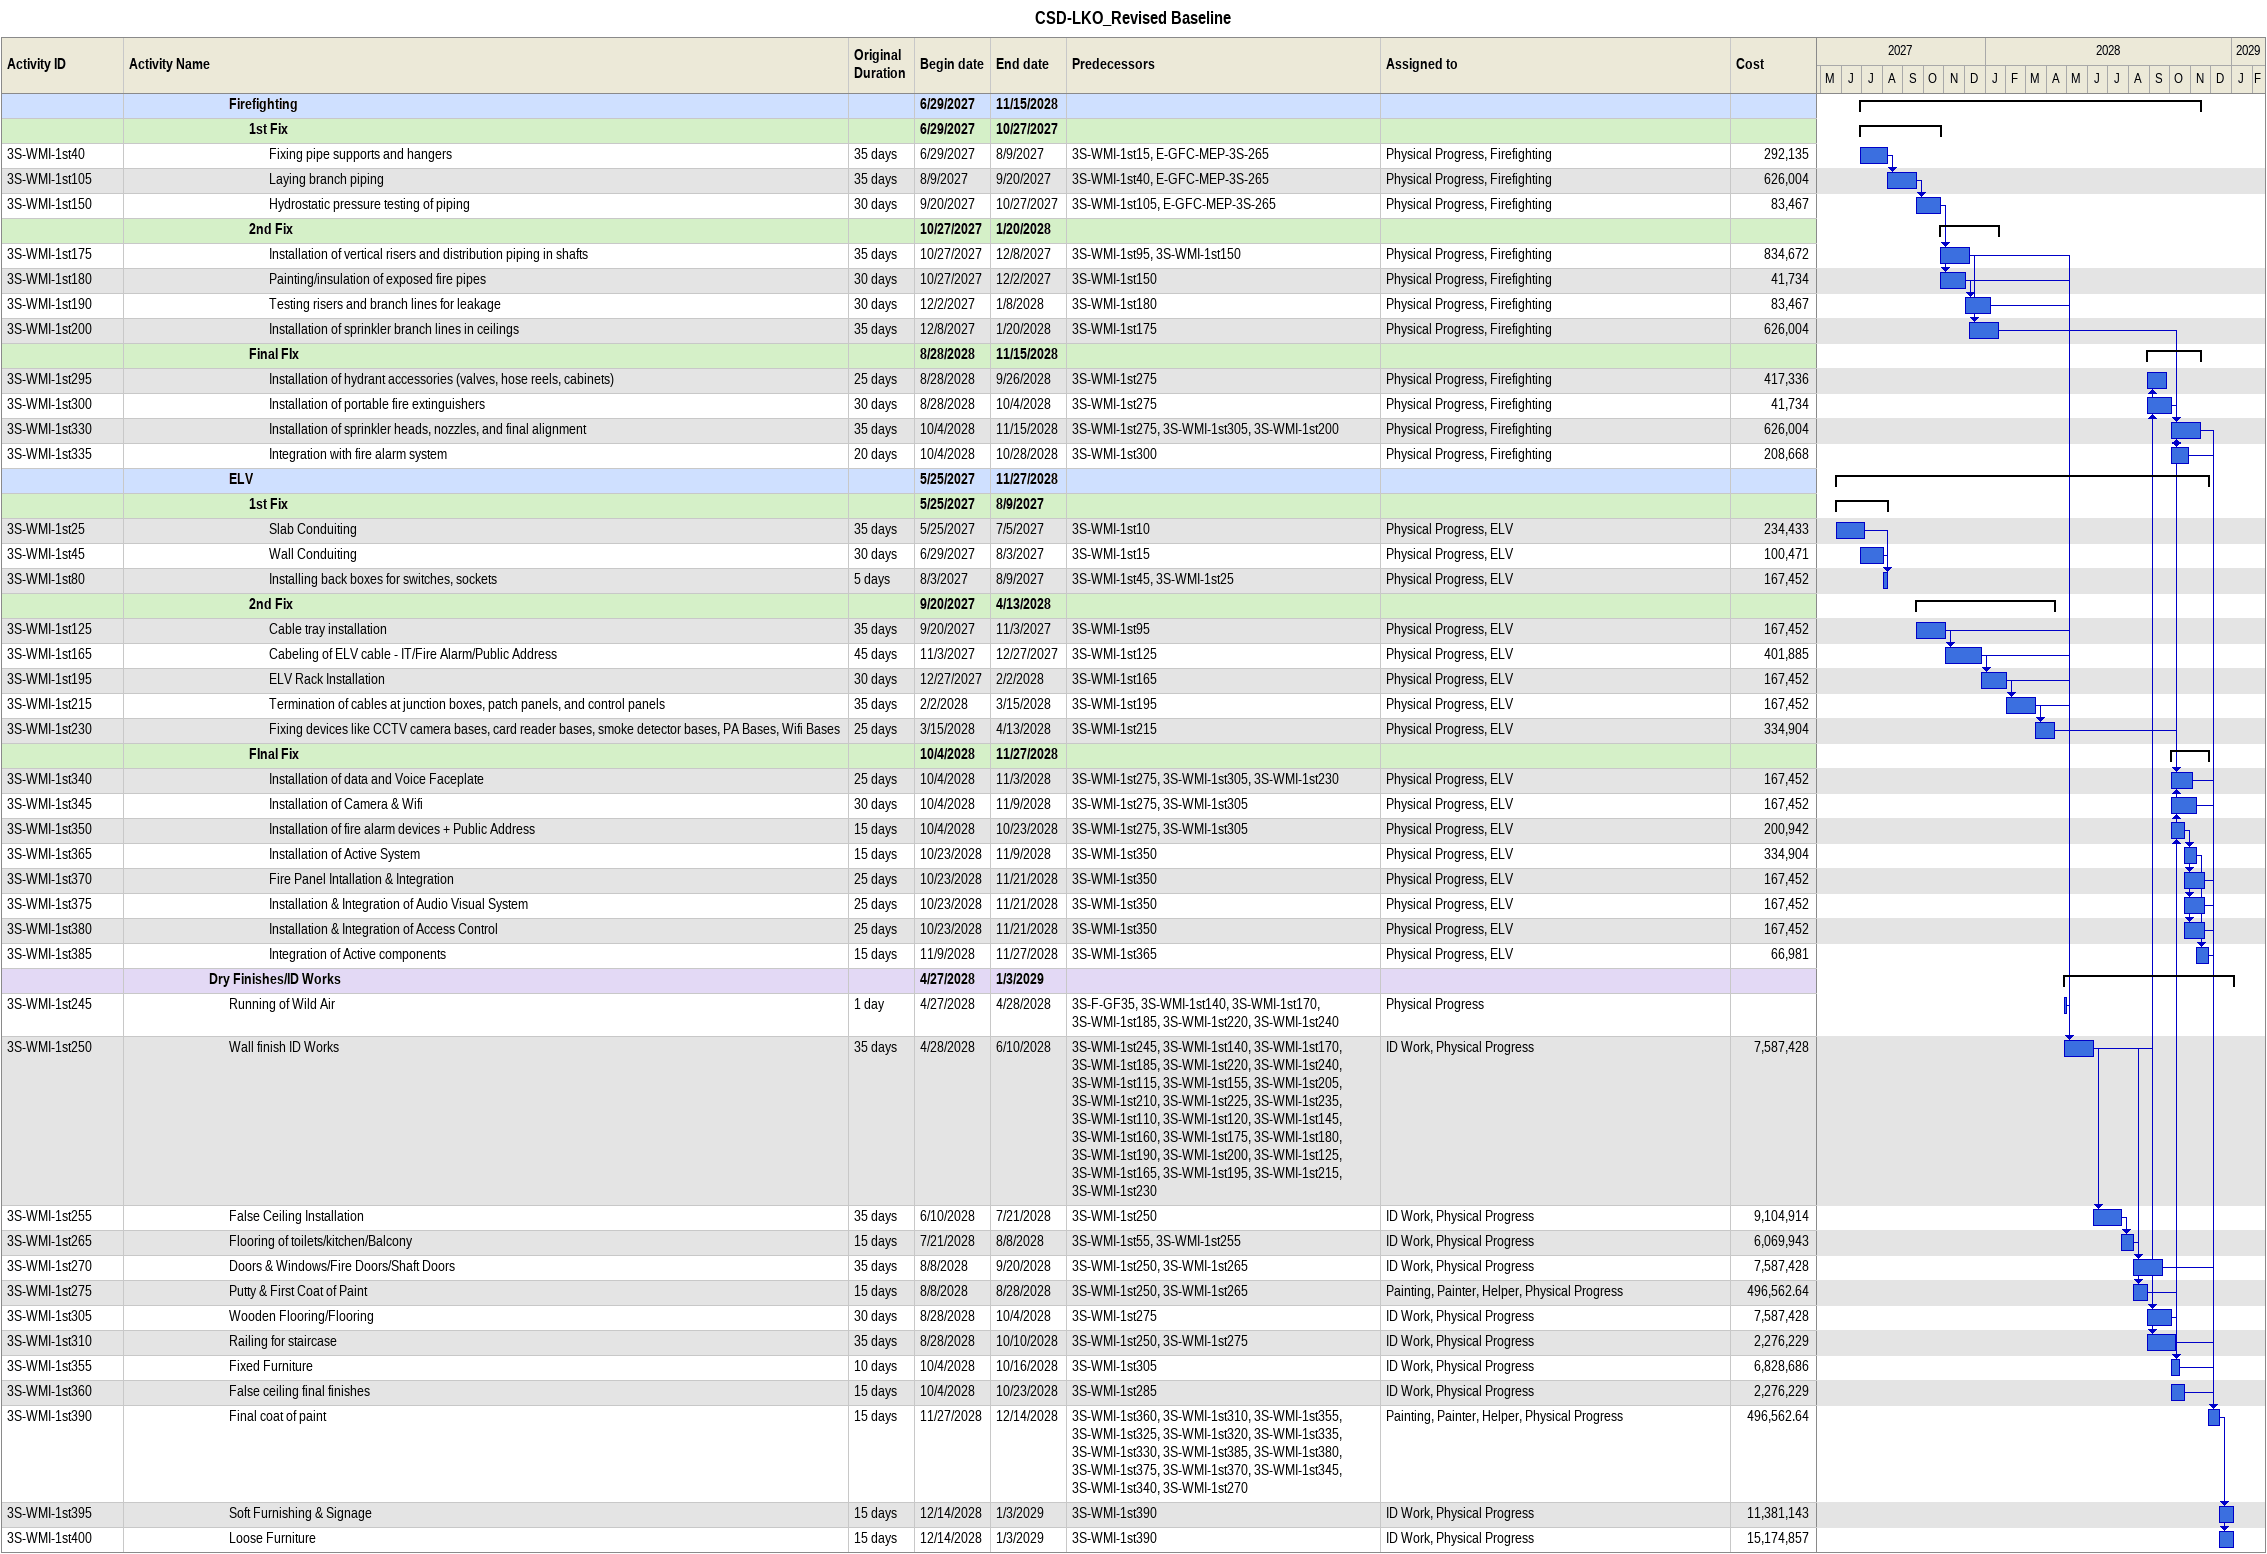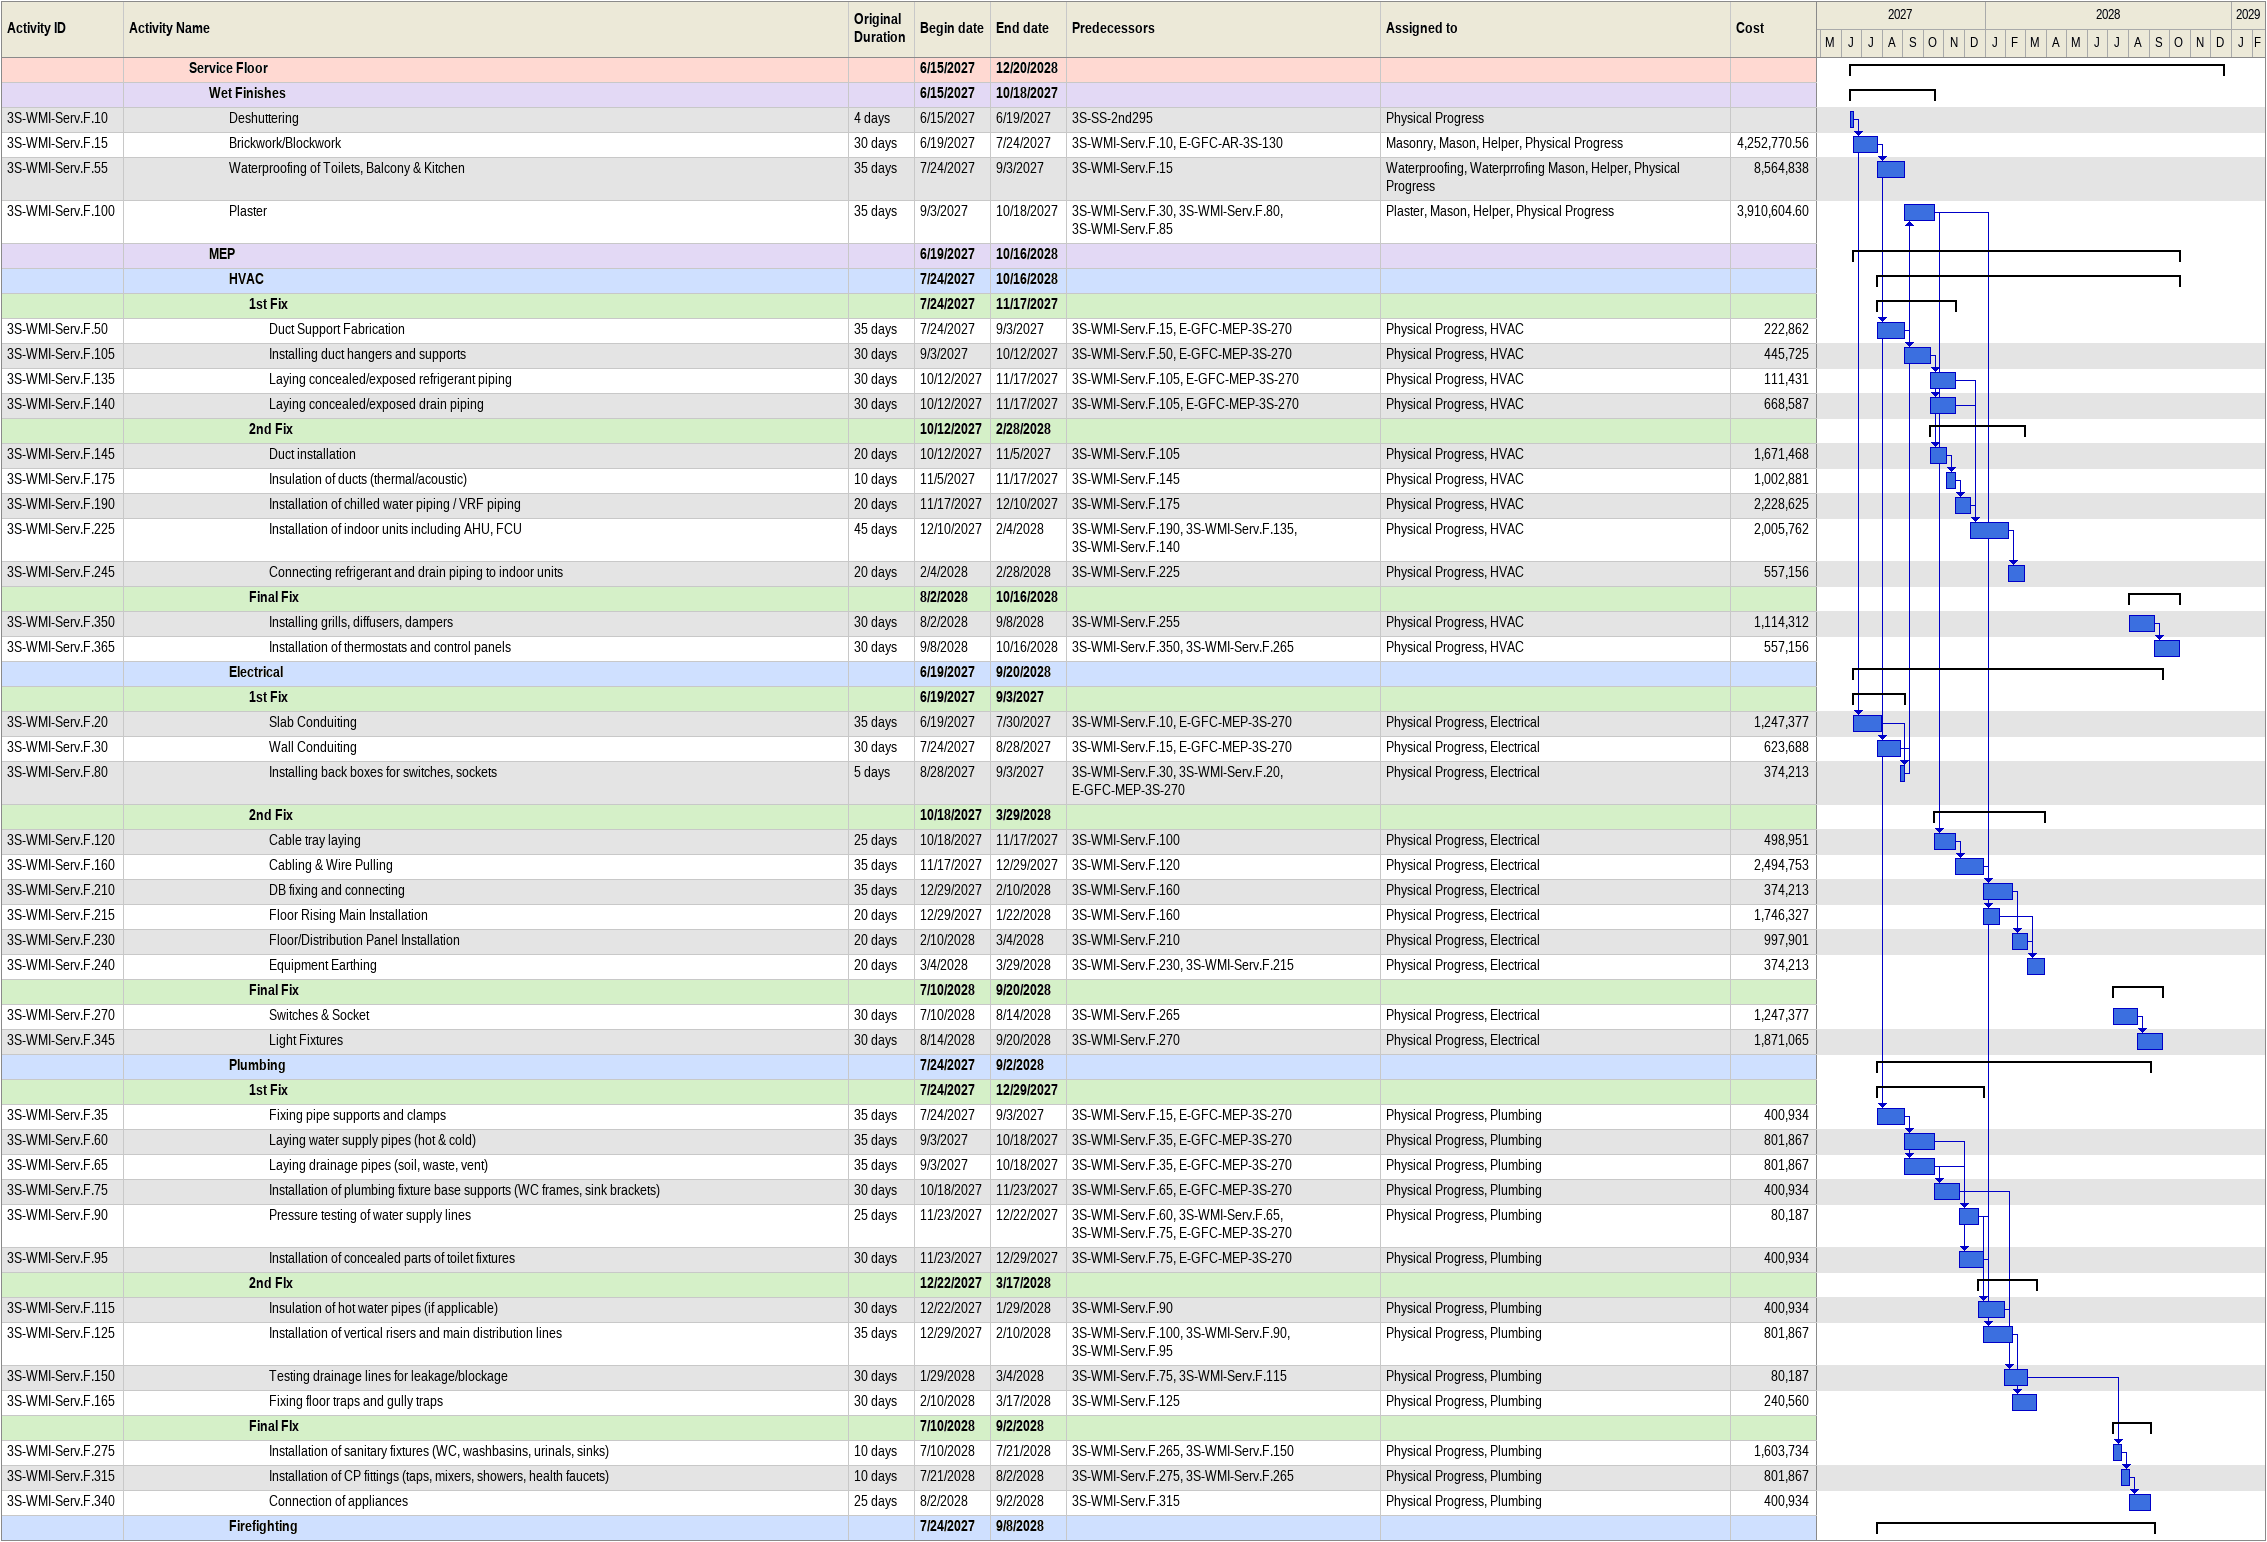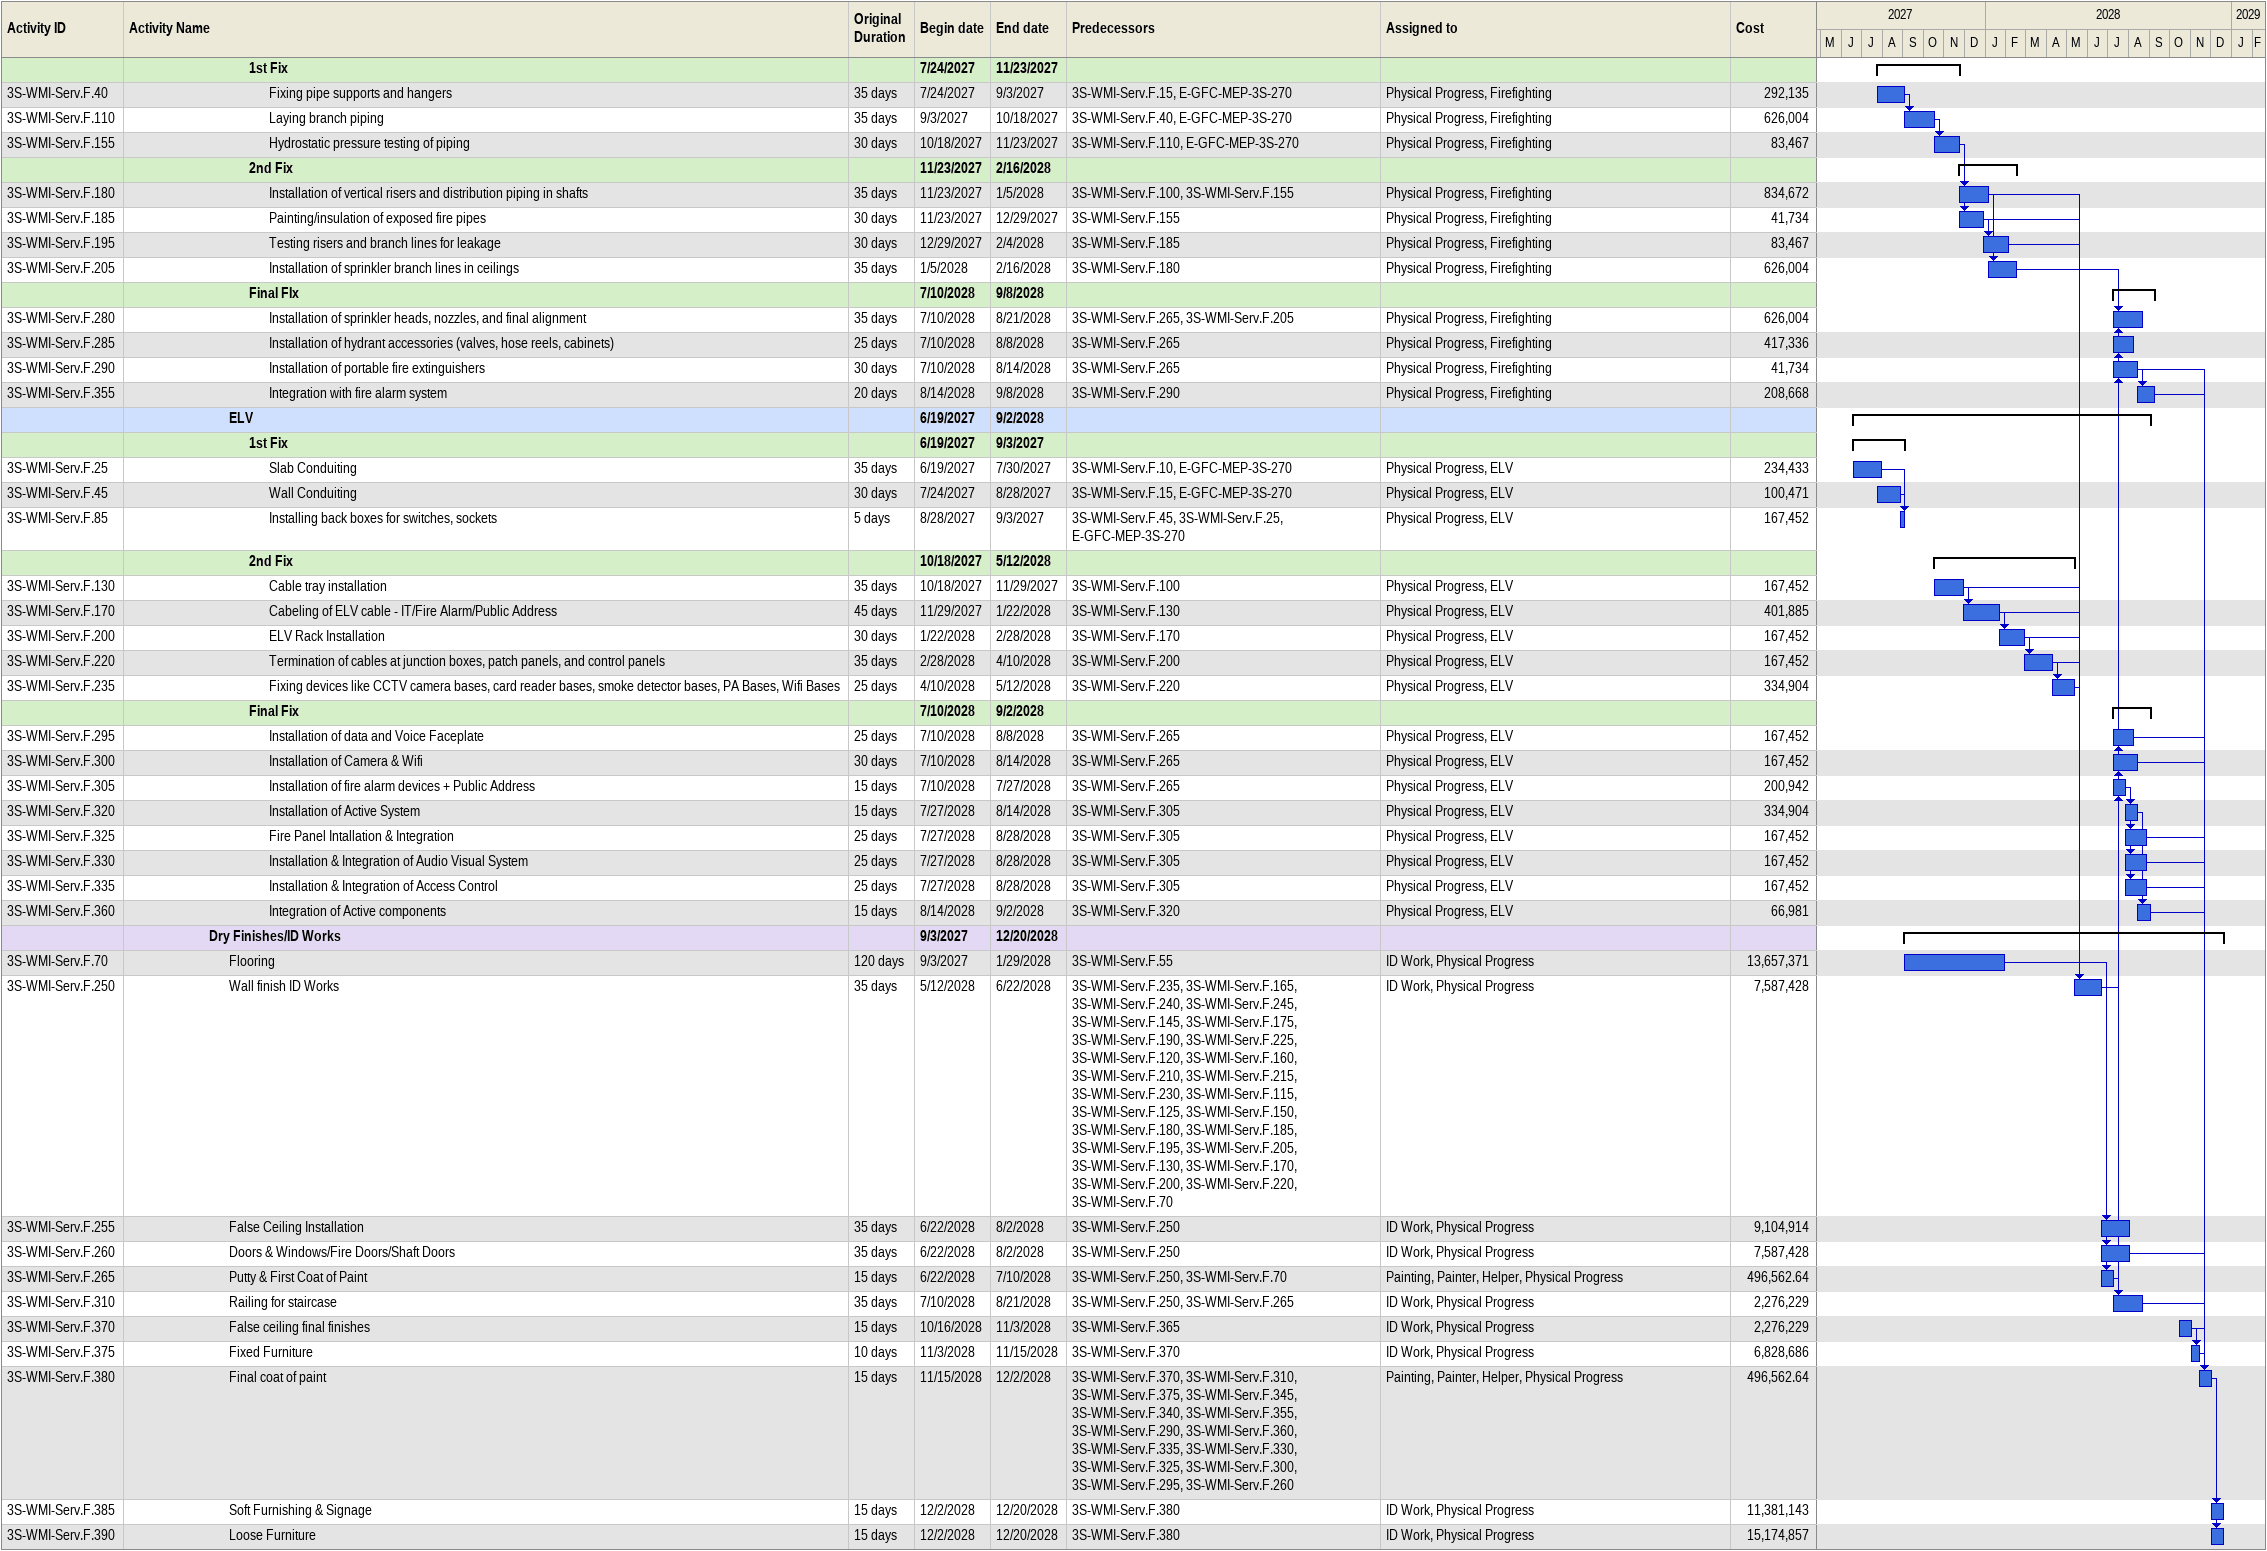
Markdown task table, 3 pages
CSD-LKO_Revised Baseline

| ID | Level | Task | Original duration | Start | Finish | Predecessors | Resources | Cost |
|---|---|---|---|---|---|---|---|---|
|  | 6 | **Firefighting** |  | 2027-06-29 | 2028-11-15 |  |  |  |
|  | 7 | **1st Fix** |  | 2027-06-29 | 2027-10-27 |  |  |  |
| 3S-WMI-1st40 | 8 | Fixing pipe supports and hangers | 35d | 2027-06-29 | 2027-08-09 | 3S-WMI-1st15, E-GFC-MEP-3S-265 | Physical Progress, Firefighting | 292135 |
| 3S-WMI-1st105 | 8 | Laying branch piping | 35d | 2027-08-09 | 2027-09-20 | 3S-WMI-1st40, E-GFC-MEP-3S-265 | Physical Progress, Firefighting | 626004 |
| 3S-WMI-1st150 | 8 | Hydrostatic pressure testing of piping | 30d | 2027-09-20 | 2027-10-27 | 3S-WMI-1st105, E-GFC-MEP-3S-265 | Physical Progress, Firefighting | 83467 |
|  | 7 | **2nd Fix** |  | 2027-10-27 | 2028-01-20 |  |  |  |
| 3S-WMI-1st175 | 8 | Installation of vertical risers and distribution piping in shafts | 35d | 2027-10-27 | 2027-12-08 | 3S-WMI-1st95, 3S-WMI-1st150 | Physical Progress, Firefighting | 834672 |
| 3S-WMI-1st180 | 8 | Painting/insulation of exposed fire pipes | 30d | 2027-10-27 | 2027-12-02 | 3S-WMI-1st150 | Physical Progress, Firefighting | 41734 |
| 3S-WMI-1st190 | 8 | Testing risers and branch lines for leakage | 30d | 2027-12-02 | 2028-01-08 | 3S-WMI-1st180 | Physical Progress, Firefighting | 83467 |
| 3S-WMI-1st200 | 8 | Installation of sprinkler branch lines in ceilings | 35d | 2027-12-08 | 2028-01-20 | 3S-WMI-1st175 | Physical Progress, Firefighting | 626004 |
|  | 7 | **Final FIx** |  | 2028-08-28 | 2028-11-15 |  |  |  |
| 3S-WMI-1st295 | 8 | Installation of hydrant accessories (valves, hose reels, cabinets) | 25d | 2028-08-28 | 2028-09-26 | 3S-WMI-1st275 | Physical Progress, Firefighting | 417336 |
| 3S-WMI-1st300 | 8 | Installation of portable fire extinguishers | 30d | 2028-08-28 | 2028-10-04 | 3S-WMI-1st275 | Physical Progress, Firefighting | 41734 |
| 3S-WMI-1st330 | 8 | Installation of sprinkler heads, nozzles, and final alignment | 35d | 2028-10-04 | 2028-11-15 | 3S-WMI-1st275, 3S-WMI-1st305, 3S-WMI-1st200 | Physical Progress, Firefighting | 626004 |
| 3S-WMI-1st335 | 8 | Integration with fire alarm system | 20d | 2028-10-04 | 2028-10-28 | 3S-WMI-1st300 | Physical Progress, Firefighting | 208668 |
|  | 6 | **ELV** |  | 2027-05-25 | 2028-11-27 |  |  |  |
|  | 7 | **1st Fix** |  | 2027-05-25 | 2027-08-09 |  |  |  |
| 3S-WMI-1st25 | 8 | Slab Conduiting | 35d | 2027-05-25 | 2027-07-05 | 3S-WMI-1st10 | Physical Progress, ELV | 234433 |
| 3S-WMI-1st45 | 8 | Wall Conduiting | 30d | 2027-06-29 | 2027-08-03 | 3S-WMI-1st15 | Physical Progress, ELV | 100471 |
| 3S-WMI-1st80 | 8 | Installing back boxes for switches, sockets | 5d | 2027-08-03 | 2027-08-09 | 3S-WMI-1st45, 3S-WMI-1st25 | Physical Progress, ELV | 167452 |
|  | 7 | **2nd Fix** |  | 2027-09-20 | 2028-04-13 |  |  |  |
| 3S-WMI-1st125 | 8 | Cable tray installation | 35d | 2027-09-20 | 2027-11-03 | 3S-WMI-1st95 | Physical Progress, ELV | 167452 |
| 3S-WMI-1st165 | 8 | Cabeling of ELV cable - IT/Fire Alarm/Public Address | 45d | 2027-11-03 | 2027-12-27 | 3S-WMI-1st125 | Physical Progress, ELV | 401885 |
| 3S-WMI-1st195 | 8 | ELV Rack Installation | 30d | 2027-12-27 | 2028-02-02 | 3S-WMI-1st165 | Physical Progress, ELV | 167452 |
| 3S-WMI-1st215 | 8 | Termination of cables at junction boxes, patch panels, and control panels | 35d | 2028-02-02 | 2028-03-15 | 3S-WMI-1st195 | Physical Progress, ELV | 167452 |
| 3S-WMI-1st230 | 8 | Fixing devices like CCTV camera bases, card reader bases, smoke detector bases, PA Bases, Wifi Bases | 25d | 2028-03-15 | 2028-04-13 | 3S-WMI-1st215 | Physical Progress, ELV | 334904 |
|  | 7 | **FInal Fix** |  | 2028-10-04 | 2028-11-27 |  |  |  |
| 3S-WMI-1st340 | 8 | Installation of data and Voice Faceplate | 25d | 2028-10-04 | 2028-11-03 | 3S-WMI-1st275, 3S-WMI-1st305, 3S-WMI-1st230 | Physical Progress, ELV | 167452 |
| 3S-WMI-1st345 | 8 | Installation of Camera & Wifi | 30d | 2028-10-04 | 2028-11-09 | 3S-WMI-1st275, 3S-WMI-1st305 | Physical Progress, ELV | 167452 |
| 3S-WMI-1st350 | 8 | Installation of fire alarm devices + Public Address | 15d | 2028-10-04 | 2028-10-23 | 3S-WMI-1st275, 3S-WMI-1st305 | Physical Progress, ELV | 200942 |
| 3S-WMI-1st365 | 8 | Installation of Active System | 15d | 2028-10-23 | 2028-11-09 | 3S-WMI-1st350 | Physical Progress, ELV | 334904 |
| 3S-WMI-1st370 | 8 | Fire Panel Intallation & Integration | 25d | 2028-10-23 | 2028-11-21 | 3S-WMI-1st350 | Physical Progress, ELV | 167452 |
| 3S-WMI-1st375 | 8 | Installation & Integration of Audio Visual System | 25d | 2028-10-23 | 2028-11-21 | 3S-WMI-1st350 | Physical Progress, ELV | 167452 |
| 3S-WMI-1st380 | 8 | Installation & Integration of Access Control | 25d | 2028-10-23 | 2028-11-21 | 3S-WMI-1st350 | Physical Progress, ELV | 167452 |
| 3S-WMI-1st385 | 8 | Integration of Active components | 15d | 2028-11-09 | 2028-11-27 | 3S-WMI-1st365 | Physical Progress, ELV | 66981 |
|  | 5 | **Dry Finishes/ID Works** |  | 2028-04-27 | 2029-01-03 |  |  |  |
| 3S-WMI-1st245 | 6 | Running of Wild Air | 1d | 2028-04-27 | 2028-04-28 | 3S-F-GF35, 3S-WMI-1st140, 3S-WMI-1st170, 3S-WMI-1st185, 3S-WMI-1st220, 3S-WMI-1st240 | Physical Progress |  |
| 3S-WMI-1st250 | 6 | Wall finish ID Works | 35d | 2028-04-28 | 2028-06-10 | 3S-WMI-1st245, 3S-WMI-1st140, 3S-WMI-1st170, 3S-WMI-1st185, 3S-WMI-1st220, 3S-WMI-1st240, 3S-WMI-1st115, 3S-WMI-1st155, 3S-WMI-1st205, 3S-WMI-1st210, 3S-WMI-1st225, 3S-WMI-1st235, 3S-WMI-1st110, 3S-WMI-1st120, 3S-WMI-1st145, 3S-WMI-1st160, 3S-WMI-1st175, 3S-WMI-1st180, 3S-WMI-1st190, 3S-WMI-1st200, 3S-WMI-1st125, 3S-WMI-1st165, 3S-WMI-1st195, 3S-WMI-1st215, 3S-WMI-1st230 | ID Work, Physical Progress | 7587428 |
| 3S-WMI-1st255 | 6 | False Ceiling Installation | 35d | 2028-06-10 | 2028-07-21 | 3S-WMI-1st250 | ID Work, Physical Progress | 9104914 |
| 3S-WMI-1st265 | 6 | Flooring of toilets/kitchen/Balcony | 15d | 2028-07-21 | 2028-08-08 | 3S-WMI-1st55, 3S-WMI-1st255 | ID Work, Physical Progress | 6069943 |
| 3S-WMI-1st270 | 6 | Doors & Windows/Fire Doors/Shaft Doors | 35d | 2028-08-08 | 2028-09-20 | 3S-WMI-1st250, 3S-WMI-1st265 | ID Work, Physical Progress | 7587428 |
| 3S-WMI-1st275 | 6 | Putty & First Coat of Paint | 15d | 2028-08-08 | 2028-08-28 | 3S-WMI-1st250, 3S-WMI-1st265 | Painting, Painter, Helper, Physical Progress | 496562.64 |
| 3S-WMI-1st305 | 6 | Wooden Flooring/Flooring | 30d | 2028-08-28 | 2028-10-04 | 3S-WMI-1st275 | ID Work, Physical Progress | 7587428 |
| 3S-WMI-1st310 | 6 | Railing for staircase | 35d | 2028-08-28 | 2028-10-10 | 3S-WMI-1st250, 3S-WMI-1st275 | ID Work, Physical Progress | 2276229 |
| 3S-WMI-1st355 | 6 | Fixed Furniture | 10d | 2028-10-04 | 2028-10-16 | 3S-WMI-1st305 | ID Work, Physical Progress | 6828686 |
| 3S-WMI-1st360 | 6 | False ceiling final finishes | 15d | 2028-10-04 | 2028-10-23 | 3S-WMI-1st285 | ID Work, Physical Progress | 2276229 |
| 3S-WMI-1st390 | 6 | Final coat of paint | 15d | 2028-11-27 | 2028-12-14 | 3S-WMI-1st360, 3S-WMI-1st310, 3S-WMI-1st355, 3S-WMI-1st325, 3S-WMI-1st320, 3S-WMI-1st335, 3S-WMI-1st330, 3S-WMI-1st385, 3S-WMI-1st380, 3S-WMI-1st375, 3S-WMI-1st370, 3S-WMI-1st345, 3S-WMI-1st340, 3S-WMI-1st270 | Painting, Painter, Helper, Physical Progress | 496562.64 |
| 3S-WMI-1st395 | 6 | Soft Furnishing & Signage | 15d | 2028-12-14 | 2029-01-03 | 3S-WMI-1st390 | ID Work, Physical Progress | 11381143 |
| 3S-WMI-1st400 | 6 | Loose Furniture | 15d | 2028-12-14 | 2029-01-03 | 3S-WMI-1st390 | ID Work, Physical Progress | 15174857 |
|  | 4 | **Service Floor** |  | 2027-06-15 | 2028-12-20 |  |  |  |
|  | 5 | **Wet Finishes** |  | 2027-06-15 | 2027-10-18 |  |  |  |
| 3S-WMI-Serv.F.10 | 6 | Deshuttering | 4d | 2027-06-15 | 2027-06-19 | 3S-SS-2nd295 | Physical Progress |  |
| 3S-WMI-Serv.F.15 | 6 | Brickwork/Blockwork | 30d | 2027-06-19 | 2027-07-24 | 3S-WMI-Serv.F.10, E-GFC-AR-3S-130 | Masonry, Mason, Helper, Physical Progress | 4252770.56 |
| 3S-WMI-Serv.F.55 | 6 | Waterproofing of Toilets, Balcony & Kitchen | 35d | 2027-07-24 | 2027-09-03 | 3S-WMI-Serv.F.15 | Waterproofing, Waterprrofing Mason, Helper, Physical Progress | 8564838 |
| 3S-WMI-Serv.F.100 | 6 | Plaster | 35d | 2027-09-03 | 2027-10-18 | 3S-WMI-Serv.F.30, 3S-WMI-Serv.F.80, 3S-WMI-Serv.F.85 | Plaster, Mason, Helper, Physical Progress | 3910604.60 |
|  | 5 | **MEP** |  | 2027-06-19 | 2028-10-16 |  |  |  |
|  | 6 | **HVAC** |  | 2027-07-24 | 2028-10-16 |  |  |  |
|  | 7 | **1st Fix** |  | 2027-07-24 | 2027-11-17 |  |  |  |
| 3S-WMI-Serv.F.50 | 8 | Duct Support Fabrication | 35d | 2027-07-24 | 2027-09-03 | 3S-WMI-Serv.F.15, E-GFC-MEP-3S-270 | Physical Progress, HVAC | 222862 |
| 3S-WMI-Serv.F.105 | 8 | Installing duct hangers and supports | 30d | 2027-09-03 | 2027-10-12 | 3S-WMI-Serv.F.50, E-GFC-MEP-3S-270 | Physical Progress, HVAC | 445725 |
| 3S-WMI-Serv.F.135 | 8 | Laying concealed/exposed refrigerant piping | 30d | 2027-10-12 | 2027-11-17 | 3S-WMI-Serv.F.105, E-GFC-MEP-3S-270 | Physical Progress, HVAC | 111431 |
| 3S-WMI-Serv.F.140 | 8 | Laying concealed/exposed drain piping | 30d | 2027-10-12 | 2027-11-17 | 3S-WMI-Serv.F.105, E-GFC-MEP-3S-270 | Physical Progress, HVAC | 668587 |
|  | 7 | **2nd Fix** |  | 2027-10-12 | 2028-02-28 |  |  |  |
| 3S-WMI-Serv.F.145 | 8 | Duct installation | 20d | 2027-10-12 | 2027-11-05 | 3S-WMI-Serv.F.105 | Physical Progress, HVAC | 1671468 |
| 3S-WMI-Serv.F.175 | 8 | Insulation of ducts (thermal/acoustic) | 10d | 2027-11-05 | 2027-11-17 | 3S-WMI-Serv.F.145 | Physical Progress, HVAC | 1002881 |
| 3S-WMI-Serv.F.190 | 8 | Installation of chilled water piping / VRF piping | 20d | 2027-11-17 | 2027-12-10 | 3S-WMI-Serv.F.175 | Physical Progress, HVAC | 2228625 |
| 3S-WMI-Serv.F.225 | 8 | Installation of indoor units including AHU, FCU | 45d | 2027-12-10 | 2028-02-04 | 3S-WMI-Serv.F.190, 3S-WMI-Serv.F.135, 3S-WMI-Serv.F.140 | Physical Progress, HVAC | 2005762 |
| 3S-WMI-Serv.F.245 | 8 | Connecting refrigerant and drain piping to indoor units | 20d | 2028-02-04 | 2028-02-28 | 3S-WMI-Serv.F.225 | Physical Progress, HVAC | 557156 |
|  | 7 | **Final Fix** |  | 2028-08-02 | 2028-10-16 |  |  |  |
| 3S-WMI-Serv.F.350 | 8 | Installing grills, diffusers, dampers | 30d | 2028-08-02 | 2028-09-08 | 3S-WMI-Serv.F.255 | Physical Progress, HVAC | 1114312 |
| 3S-WMI-Serv.F.365 | 8 | Installation of thermostats and control panels | 30d | 2028-09-08 | 2028-10-16 | 3S-WMI-Serv.F.350, 3S-WMI-Serv.F.265 | Physical Progress, HVAC | 557156 |
|  | 6 | **Electrical** |  | 2027-06-19 | 2028-09-20 |  |  |  |
|  | 7 | **1st Fix** |  | 2027-06-19 | 2027-09-03 |  |  |  |
| 3S-WMI-Serv.F.20 | 8 | Slab Conduiting | 35d | 2027-06-19 | 2027-07-30 | 3S-WMI-Serv.F.10, E-GFC-MEP-3S-270 | Physical Progress, Electrical | 1247377 |
| 3S-WMI-Serv.F.30 | 8 | Wall Conduiting | 30d | 2027-07-24 | 2027-08-28 | 3S-WMI-Serv.F.15, E-GFC-MEP-3S-270 | Physical Progress, Electrical | 623688 |
| 3S-WMI-Serv.F.80 | 8 | Installing back boxes for switches, sockets | 5d | 2027-08-28 | 2027-09-03 | 3S-WMI-Serv.F.30, 3S-WMI-Serv.F.20, E-GFC-MEP-3S-270 | Physical Progress, Electrical | 374213 |
|  | 7 | **2nd Fix** |  | 2027-10-18 | 2028-03-29 |  |  |  |
| 3S-WMI-Serv.F.120 | 8 | Cable tray laying | 25d | 2027-10-18 | 2027-11-17 | 3S-WMI-Serv.F.100 | Physical Progress, Electrical | 498951 |
| 3S-WMI-Serv.F.160 | 8 | Cabling & Wire Pulling | 35d | 2027-11-17 | 2027-12-29 | 3S-WMI-Serv.F.120 | Physical Progress, Electrical | 2494753 |
| 3S-WMI-Serv.F.210 | 8 | DB fixing and connecting | 35d | 2027-12-29 | 2028-02-10 | 3S-WMI-Serv.F.160 | Physical Progress, Electrical | 374213 |
| 3S-WMI-Serv.F.215 | 8 | Floor Rising Main Installation | 20d | 2027-12-29 | 2028-01-22 | 3S-WMI-Serv.F.160 | Physical Progress, Electrical | 1746327 |
| 3S-WMI-Serv.F.230 | 8 | Floor/Distribution Panel Installation | 20d | 2028-02-10 | 2028-03-04 | 3S-WMI-Serv.F.210 | Physical Progress, Electrical | 997901 |
| 3S-WMI-Serv.F.240 | 8 | Equipment Earthing | 20d | 2028-03-04 | 2028-03-29 | 3S-WMI-Serv.F.230, 3S-WMI-Serv.F.215 | Physical Progress, Electrical | 374213 |
|  | 7 | **Final Fix** |  | 2028-07-10 | 2028-09-20 |  |  |  |
| 3S-WMI-Serv.F.270 | 8 | Switches & Socket | 30d | 2028-07-10 | 2028-08-14 | 3S-WMI-Serv.F.265 | Physical Progress, Electrical | 1247377 |
| 3S-WMI-Serv.F.345 | 8 | Light Fixtures | 30d | 2028-08-14 | 2028-09-20 | 3S-WMI-Serv.F.270 | Physical Progress, Electrical | 1871065 |
|  | 6 | **Plumbing** |  | 2027-07-24 | 2028-09-02 |  |  |  |
|  | 7 | **1st Fix** |  | 2027-07-24 | 2027-12-29 |  |  |  |
| 3S-WMI-Serv.F.35 | 8 | Fixing pipe supports and clamps | 35d | 2027-07-24 | 2027-09-03 | 3S-WMI-Serv.F.15, E-GFC-MEP-3S-270 | Physical Progress, Plumbing | 400934 |
| 3S-WMI-Serv.F.60 | 8 | Laying water supply pipes (hot & cold) | 35d | 2027-09-03 | 2027-10-18 | 3S-WMI-Serv.F.35, E-GFC-MEP-3S-270 | Physical Progress, Plumbing | 801867 |
| 3S-WMI-Serv.F.65 | 8 | Laying drainage pipes (soil, waste, vent) | 35d | 2027-09-03 | 2027-10-18 | 3S-WMI-Serv.F.35, E-GFC-MEP-3S-270 | Physical Progress, Plumbing | 801867 |
| 3S-WMI-Serv.F.75 | 8 | Installation of plumbing fixture base supports (WC frames, sink brackets) | 30d | 2027-10-18 | 2027-11-23 | 3S-WMI-Serv.F.65, E-GFC-MEP-3S-270 | Physical Progress, Plumbing | 400934 |
| 3S-WMI-Serv.F.90 | 8 | Pressure testing of water supply lines | 25d | 2027-11-23 | 2027-12-22 | 3S-WMI-Serv.F.60, 3S-WMI-Serv.F.65, 3S-WMI-Serv.F.75, E-GFC-MEP-3S-270 | Physical Progress, Plumbing | 80187 |
| 3S-WMI-Serv.F.95 | 8 | Installation of concealed parts of toilet fixtures | 30d | 2027-11-23 | 2027-12-29 | 3S-WMI-Serv.F.75, E-GFC-MEP-3S-270 | Physical Progress, Plumbing | 400934 |
|  | 7 | **2nd FIx** |  | 2027-12-22 | 2028-03-17 |  |  |  |
| 3S-WMI-Serv.F.115 | 8 | Insulation of hot water pipes (if applicable) | 30d | 2027-12-22 | 2028-01-29 | 3S-WMI-Serv.F.90 | Physical Progress, Plumbing | 400934 |
| 3S-WMI-Serv.F.125 | 8 | Installation of vertical risers and main distribution lines | 35d | 2027-12-29 | 2028-02-10 | 3S-WMI-Serv.F.100, 3S-WMI-Serv.F.90, 3S-WMI-Serv.F.95 | Physical Progress, Plumbing | 801867 |
| 3S-WMI-Serv.F.150 | 8 | Testing drainage lines for leakage/blockage | 30d | 2028-01-29 | 2028-03-04 | 3S-WMI-Serv.F.75, 3S-WMI-Serv.F.115 | Physical Progress, Plumbing | 80187 |
| 3S-WMI-Serv.F.165 | 8 | Fixing floor traps and gully traps | 30d | 2028-02-10 | 2028-03-17 | 3S-WMI-Serv.F.125 | Physical Progress, Plumbing | 240560 |
|  | 7 | **Final FIx** |  | 2028-07-10 | 2028-09-02 |  |  |  |
| 3S-WMI-Serv.F.275 | 8 | Installation of sanitary fixtures (WC, washbasins, urinals, sinks) | 10d | 2028-07-10 | 2028-07-21 | 3S-WMI-Serv.F.265, 3S-WMI-Serv.F.150 | Physical Progress, Plumbing | 1603734 |
| 3S-WMI-Serv.F.315 | 8 | Installation of CP fittings (taps, mixers, showers, health faucets) | 10d | 2028-07-21 | 2028-08-02 | 3S-WMI-Serv.F.275, 3S-WMI-Serv.F.265 | Physical Progress, Plumbing | 801867 |
| 3S-WMI-Serv.F.340 | 8 | Connection of appliances | 25d | 2028-08-02 | 2028-09-02 | 3S-WMI-Serv.F.315 | Physical Progress, Plumbing | 400934 |
|  | 6 | **Firefighting** |  | 2027-07-24 | 2028-09-08 |  |  |  |
|  | 7 | **1st Fix** |  | 2027-07-24 | 2027-11-23 |  |  |  |
| 3S-WMI-Serv.F.40 | 8 | Fixing pipe supports and hangers | 35d | 2027-07-24 | 2027-09-03 | 3S-WMI-Serv.F.15, E-GFC-MEP-3S-270 | Physical Progress, Firefighting | 292135 |
| 3S-WMI-Serv.F.110 | 8 | Laying branch piping | 35d | 2027-09-03 | 2027-10-18 | 3S-WMI-Serv.F.40, E-GFC-MEP-3S-270 | Physical Progress, Firefighting | 626004 |
| 3S-WMI-Serv.F.155 | 8 | Hydrostatic pressure testing of piping | 30d | 2027-10-18 | 2027-11-23 | 3S-WMI-Serv.F.110, E-GFC-MEP-3S-270 | Physical Progress, Firefighting | 83467 |
|  | 7 | **2nd Fix** |  | 2027-11-23 | 2028-02-16 |  |  |  |
| 3S-WMI-Serv.F.180 | 8 | Installation of vertical risers and distribution piping in shafts | 35d | 2027-11-23 | 2028-01-05 | 3S-WMI-Serv.F.100, 3S-WMI-Serv.F.155 | Physical Progress, Firefighting | 834672 |
| 3S-WMI-Serv.F.185 | 8 | Painting/insulation of exposed fire pipes | 30d | 2027-11-23 | 2027-12-29 | 3S-WMI-Serv.F.155 | Physical Progress, Firefighting | 41734 |
| 3S-WMI-Serv.F.195 | 8 | Testing risers and branch lines for leakage | 30d | 2027-12-29 | 2028-02-04 | 3S-WMI-Serv.F.185 | Physical Progress, Firefighting | 83467 |
| 3S-WMI-Serv.F.205 | 8 | Installation of sprinkler branch lines in ceilings | 35d | 2028-01-05 | 2028-02-16 | 3S-WMI-Serv.F.180 | Physical Progress, Firefighting | 626004 |
|  | 7 | **Final FIx** |  | 2028-07-10 | 2028-09-08 |  |  |  |
| 3S-WMI-Serv.F.280 | 8 | Installation of sprinkler heads, nozzles, and final alignment | 35d | 2028-07-10 | 2028-08-21 | 3S-WMI-Serv.F.265, 3S-WMI-Serv.F.205 | Physical Progress, Firefighting | 626004 |
| 3S-WMI-Serv.F.285 | 8 | Installation of hydrant accessories (valves, hose reels, cabinets) | 25d | 2028-07-10 | 2028-08-08 | 3S-WMI-Serv.F.265 | Physical Progress, Firefighting | 417336 |
| 3S-WMI-Serv.F.290 | 8 | Installation of portable fire extinguishers | 30d | 2028-07-10 | 2028-08-14 | 3S-WMI-Serv.F.265 | Physical Progress, Firefighting | 41734 |
| 3S-WMI-Serv.F.355 | 8 | Integration with fire alarm system | 20d | 2028-08-14 | 2028-09-08 | 3S-WMI-Serv.F.290 | Physical Progress, Firefighting | 208668 |
|  | 6 | **ELV** |  | 2027-06-19 | 2028-09-02 |  |  |  |
|  | 7 | **1st Fix** |  | 2027-06-19 | 2027-09-03 |  |  |  |
| 3S-WMI-Serv.F.25 | 8 | Slab Conduiting | 35d | 2027-06-19 | 2027-07-30 | 3S-WMI-Serv.F.10, E-GFC-MEP-3S-270 | Physical Progress, ELV | 234433 |
| 3S-WMI-Serv.F.45 | 8 | Wall Conduiting | 30d | 2027-07-24 | 2027-08-28 | 3S-WMI-Serv.F.15, E-GFC-MEP-3S-270 | Physical Progress, ELV | 100471 |
| 3S-WMI-Serv.F.85 | 8 | Installing back boxes for switches, sockets | 5d | 2027-08-28 | 2027-09-03 | 3S-WMI-Serv.F.45, 3S-WMI-Serv.F.25, E-GFC-MEP-3S-270 | Physical Progress, ELV | 167452 |
|  | 7 | **2nd Fix** |  | 2027-10-18 | 2028-05-12 |  |  |  |
| 3S-WMI-Serv.F.130 | 8 | Cable tray installation | 35d | 2027-10-18 | 2027-11-29 | 3S-WMI-Serv.F.100 | Physical Progress, ELV | 167452 |
| 3S-WMI-Serv.F.170 | 8 | Cabeling of ELV cable - IT/Fire Alarm/Public Address | 45d | 2027-11-29 | 2028-01-22 | 3S-WMI-Serv.F.130 | Physical Progress, ELV | 401885 |
| 3S-WMI-Serv.F.200 | 8 | ELV Rack Installation | 30d | 2028-01-22 | 2028-02-28 | 3S-WMI-Serv.F.170 | Physical Progress, ELV | 167452 |
| 3S-WMI-Serv.F.220 | 8 | Termination of cables at junction boxes, patch panels, and control panels | 35d | 2028-02-28 | 2028-04-10 | 3S-WMI-Serv.F.200 | Physical Progress, ELV | 167452 |
| 3S-WMI-Serv.F.235 | 8 | Fixing devices like CCTV camera bases, card reader bases, smoke detector bases, PA Bases, Wifi Bases | 25d | 2028-04-10 | 2028-05-12 | 3S-WMI-Serv.F.220 | Physical Progress, ELV | 334904 |
|  | 7 | **Final Fix** |  | 2028-07-10 | 2028-09-02 |  |  |  |
| 3S-WMI-Serv.F.295 | 8 | Installation of data and Voice Faceplate | 25d | 2028-07-10 | 2028-08-08 | 3S-WMI-Serv.F.265 | Physical Progress, ELV | 167452 |
| 3S-WMI-Serv.F.300 | 8 | Installation of Camera & Wifi | 30d | 2028-07-10 | 2028-08-14 | 3S-WMI-Serv.F.265 | Physical Progress, ELV | 167452 |
| 3S-WMI-Serv.F.305 | 8 | Installation of fire alarm devices + Public Address | 15d | 2028-07-10 | 2028-07-27 | 3S-WMI-Serv.F.265 | Physical Progress, ELV | 200942 |
| 3S-WMI-Serv.F.320 | 8 | Installation of Active System | 15d | 2028-07-27 | 2028-08-14 | 3S-WMI-Serv.F.305 | Physical Progress, ELV | 334904 |
| 3S-WMI-Serv.F.325 | 8 | Fire Panel Intallation & Integration | 25d | 2028-07-27 | 2028-08-28 | 3S-WMI-Serv.F.305 | Physical Progress, ELV | 167452 |
| 3S-WMI-Serv.F.330 | 8 | Installation & Integration of Audio Visual System | 25d | 2028-07-27 | 2028-08-28 | 3S-WMI-Serv.F.305 | Physical Progress, ELV | 167452 |
| 3S-WMI-Serv.F.335 | 8 | Installation & Integration of Access Control | 25d | 2028-07-27 | 2028-08-28 | 3S-WMI-Serv.F.305 | Physical Progress, ELV | 167452 |
| 3S-WMI-Serv.F.360 | 8 | Integration of Active components | 15d | 2028-08-14 | 2028-09-02 | 3S-WMI-Serv.F.320 | Physical Progress, ELV | 66981 |
|  | 5 | **Dry Finishes/ID Works** |  | 2027-09-03 | 2028-12-20 |  |  |  |
| 3S-WMI-Serv.F.70 | 6 | Flooring | 120d | 2027-09-03 | 2028-01-29 | 3S-WMI-Serv.F.55 | ID Work, Physical Progress | 13657371 |
| 3S-WMI-Serv.F.250 | 6 | Wall finish ID Works | 35d | 2028-05-12 | 2028-06-22 | 3S-WMI-Serv.F.235, 3S-WMI-Serv.F.165, 3S-WMI-Serv.F.240, 3S-WMI-Serv.F.245, 3S-WMI-Serv.F.145, 3S-WMI-Serv.F.175, 3S-WMI-Serv.F.190, 3S-WMI-Serv.F.225, 3S-WMI-Serv.F.120, 3S-WMI-Serv.F.160, 3S-WMI-Serv.F.210, 3S-WMI-Serv.F.215, 3S-WMI-Serv.F.230, 3S-WMI-Serv.F.115, 3S-WMI-Serv.F.125, 3S-WMI-Serv.F.150, 3S-WMI-Serv.F.180, 3S-WMI-Serv.F.185, 3S-WMI-Serv.F.195, 3S-WMI-Serv.F.205, 3S-WMI-Serv.F.130, 3S-WMI-Serv.F.170, 3S-WMI-Serv.F.200, 3S-WMI-Serv.F.220, 3S-WMI-Serv.F.70 | ID Work, Physical Progress | 7587428 |
| 3S-WMI-Serv.F.255 | 6 | False Ceiling Installation | 35d | 2028-06-22 | 2028-08-02 | 3S-WMI-Serv.F.250 | ID Work, Physical Progress | 9104914 |
| 3S-WMI-Serv.F.260 | 6 | Doors & Windows/Fire Doors/Shaft Doors | 35d | 2028-06-22 | 2028-08-02 | 3S-WMI-Serv.F.250 | ID Work, Physical Progress | 7587428 |
| 3S-WMI-Serv.F.265 | 6 | Putty & First Coat of Paint | 15d | 2028-06-22 | 2028-07-10 | 3S-WMI-Serv.F.250, 3S-WMI-Serv.F.70 | Painting, Painter, Helper, Physical Progress | 496562.64 |
| 3S-WMI-Serv.F.310 | 6 | Railing for staircase | 35d | 2028-07-10 | 2028-08-21 | 3S-WMI-Serv.F.250, 3S-WMI-Serv.F.265 | ID Work, Physical Progress | 2276229 |
| 3S-WMI-Serv.F.370 | 6 | False ceiling final finishes | 15d | 2028-10-16 | 2028-11-03 | 3S-WMI-Serv.F.365 | ID Work, Physical Progress | 2276229 |
| 3S-WMI-Serv.F.375 | 6 | Fixed Furniture | 10d | 2028-11-03 | 2028-11-15 | 3S-WMI-Serv.F.370 | ID Work, Physical Progress | 6828686 |
| 3S-WMI-Serv.F.380 | 6 | Final coat of paint | 15d | 2028-11-15 | 2028-12-02 | 3S-WMI-Serv.F.370, 3S-WMI-Serv.F.310, 3S-WMI-Serv.F.375, 3S-WMI-Serv.F.345, 3S-WMI-Serv.F.340, 3S-WMI-Serv.F.355, 3S-WMI-Serv.F.290, 3S-WMI-Serv.F.360, 3S-WMI-Serv.F.335, 3S-WMI-Serv.F.330, 3S-WMI-Serv.F.325, 3S-WMI-Serv.F.300, 3S-WMI-Serv.F.295, 3S-WMI-Serv.F.260 | Painting, Painter, Helper, Physical Progress | 496562.64 |
| 3S-WMI-Serv.F.385 | 6 | Soft Furnishing & Signage | 15d | 2028-12-02 | 2028-12-20 | 3S-WMI-Serv.F.380 | ID Work, Physical Progress | 11381143 |
| 3S-WMI-Serv.F.390 | 6 | Loose Furniture | 15d | 2028-12-02 | 2028-12-20 | 3S-WMI-Serv.F.380 | ID Work, Physical Progress | 15174857 |
